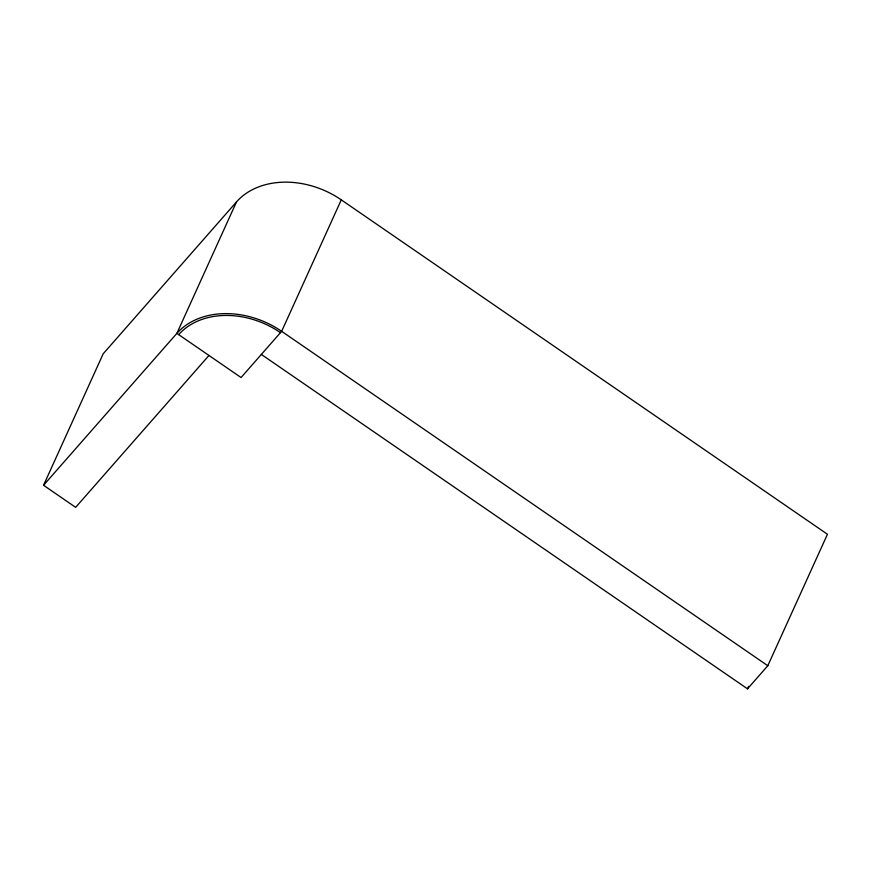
<?xml version="1.0" encoding="UTF-8"?>
<svg xmlns="http://www.w3.org/2000/svg" width="871" height="871" viewBox="0 0 871 871"><rect width="100%" height="100%" fill="white"/><g stroke="black" fill="none" stroke-linecap="round" stroke-linejoin="round"><path stroke-width="1.31" d="M208.964 355.466L75.657 507.347L43.55 485.267L103.192 353.789L236.498 201.909A78.771 60.426 24.4 0 1 341.28 199.851L827.45 534.261L767.808 665.727L747.525 688.841L261.354 354.432M236.498 201.909L176.867 333.375L43.55 485.267M341.28 199.851L281.649 331.318L241.071 377.546L176.867 333.375A78.771 60.426 24.4 0 1 281.649 331.318L767.808 665.727M747.525 688.841L748.635 686.381M178.697 334.638A76.517 58.705 24.4 0 1 280.484 332.646"/></g></svg>
